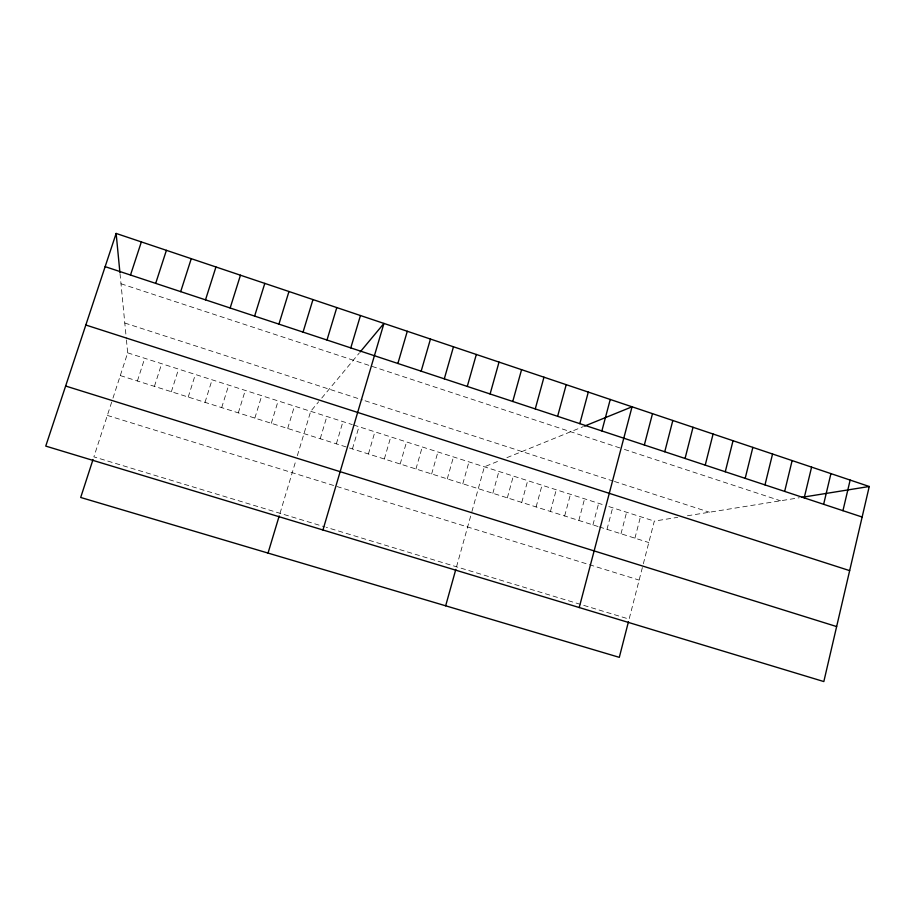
<?xml version="1.0" encoding="UTF-8"?>
<svg xmlns="http://www.w3.org/2000/svg" width="915" height="915" viewBox="0 0 915 915"><rect width="100%" height="100%" fill="white"/><g stroke="black" fill="none" stroke-linecap="round" stroke-linejoin="round"><path stroke-width="0.69" stroke-dasharray="4.58 3.43" d="M642.376 567.54L629.12 619.123L326.358 527.337M643.348 563.789L654.317 521.104L677.729 517.33M634.93 538.169L640.489 516.678M620.999 533.765L626.603 512.251M607 529.339L612.65 507.791M592.943 524.901L598.65 503.319M578.829 520.441L584.582 498.824M564.658 515.969L570.457 494.306M550.418 511.474L556.263 489.777M536.121 506.956L542.012 485.225M521.756 502.415L527.703 480.65M507.333 497.863L513.326 476.052M492.842 493.276L498.892 471.442M456.528 566.808L471.191 514.173M471.9 511.622L484.39 466.81L499.853 460.519M462.818 483.795L468.972 461.881M447.263 478.888L453.474 456.928M431.651 473.947L437.908 451.953M415.948 468.995L422.261 446.966M400.187 464.008L406.546 441.945M384.334 458.998L390.762 436.901M368.425 453.977L374.898 431.834M352.424 448.922L358.966 426.733M336.354 443.844L342.953 421.621M320.216 438.743L326.861 416.485M280.013 513.292L296.163 459.616M297.341 455.704L310.7 411.315L318.672 401.754M287.687 428.472L294.458 406.123M271.309 423.29L278.137 400.919M254.85 418.098L261.747 395.68M238.312 412.871L245.266 390.408M221.693 407.621L228.716 385.124M205.006 402.348L212.074 379.805M188.227 397.053L195.364 374.464M171.368 391.723L178.562 369.1M154.418 386.37L161.681 363.701M137.399 380.995L144.719 358.291M111.676 402.097L93.879 456.86L325.008 526.926M112.968 398.116L127.677 352.847L126.442 339.991M321.76 398.048L359.298 353.007M506.91 457.66L583.335 426.596M687.405 515.774L799.298 497.76M107.352 415.421L639.15 580.099M120.288 375.585L598.055 526.514M599.336 526.926L648.804 542.549M127.677 352.847L352.298 424.606M353.625 425.029L603.74 504.943M608.83 506.567L654.317 521.104M124.795 323.018L362.5 399.947M365.051 400.77L613.13 481.05M614.434 481.473L709.445 512.228M120.997 283.764L621.88 448.59M624.43 449.425L780.506 500.779M120.025 273.665L126.316 338.767"/><path stroke-width="1.37" d="M869.25 486.494L823.832 681.561L45.75 446.097L116.136 233.439L869.25 486.494L801.883 497.337M842.944 510.684L850.149 480.078M823.637 504.291L830.923 473.615M804.205 497.863L811.594 467.119M784.658 491.401L792.127 460.588M764.986 484.893L772.557 454.012M745.187 478.351L752.851 447.389M725.275 471.763L733.029 440.721M705.225 465.129L713.082 434.03M685.061 458.461L693.021 427.282M664.759 451.747L672.822 420.5M628.468 621.662L619.306 657.347L80.692 497.474L93.01 459.559M644.343 444.987L652.498 413.66M579.229 607.537L632.048 406.798L584.502 426.115M601.876 430.942L610.248 399.466M579.824 423.656L588.299 392.1M557.624 416.314L566.213 384.677M535.264 408.913L543.968 377.197M512.755 401.468L521.573 369.671M445.662 605.81L455.807 569.393M490.097 393.976L499.03 362.1M467.279 386.427L476.326 354.471M444.301 378.833L453.474 346.796M421.163 371.181L430.462 339.053M397.876 363.472L407.289 331.276M322.938 529.979L383.945 323.43L360.178 351.955M350.788 347.894L360.453 315.538M326.998 340.025L336.789 307.589M268.026 553.083L279.212 515.934M303.048 332.111L312.964 299.582M278.926 324.127L288.968 291.519M254.622 316.087L264.801 283.398M230.157 308L240.462 275.221M205.509 299.846L215.951 266.986M180.69 291.633L191.258 258.682M155.687 283.364L166.404 250.333M130.502 275.038L141.356 241.915M65.628 386.027L836.642 626.569M85.827 325.019L849.658 570.628M105.145 266.654L862.136 517.032M116.136 233.439L119.911 272.521"/></g></svg>
